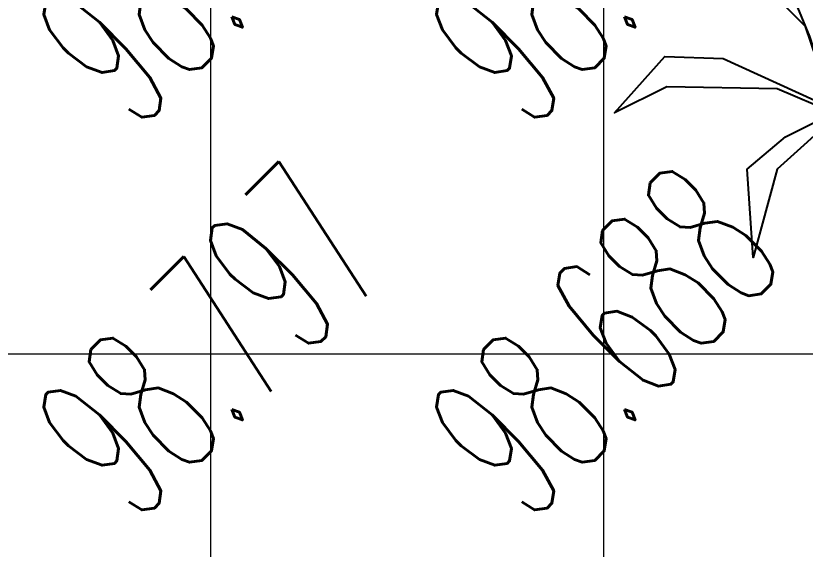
# Model space of a CAD drawing. Header units: millimetres. Extents: x 684983 to 685377, y 990360 to 990509.
# Drawn here: x 685047.021 to 685051.041, y 990445.045 to 990447.762 of the extents above; entities that cross this region are included whole.
import ezdxf

# ---------------------------------------------------------------- set-up
doc = ezdxf.new("R2010")
doc.units = ezdxf.units.MM
doc.layers.add('grid', color=8, linetype='Continuous', lineweight=9)
doc.layers.add('GRID LEVELS', color=7, linetype='Continuous', lineweight=13)
doc.layers.add('SYMBOLS', color=7, linetype='Continuous')
doc.styles.get("Standard").update_dxf_attribs({"font": 'RomanS'})

# ---------------------------------------------------------------- blocks, each defined once
blk = doc.blocks.new('A$C11072AF8')
blk.add_hatch(color=3).paths.add_polyline_path([(0.7827, 0.03, 1), (0.7227, 0.03, 1)])
at = {"color": 3}
blk.add_line((0.7527, 0.03), (0.7578, 0.8082), dxfattribs=at)
blk.add_lwpolyline([(0.7538, 0.8315), (0.7578, 0.8627), (0.7578, 1.4423), (0.553, 1.2582), (0.4711, 0.9582), (0.4506, 1.2582), (0.5803, 1.3673), (0.7441, 1.4491), (0.553, 1.5309), (0.1775, 1.5377), (0, 1.4491), (0.1707, 1.64), (0.3687, 1.6332), (0.7441, 1.4627), (0.6486, 1.7423), (0.3687, 2.0219), (0.5803, 1.9059), (0.6622, 1.7082), (0.7441, 1.4559), (0.8397, 1.7491), (0.9489, 1.94), (1.1196, 2.015), (0.8397, 1.7218), (0.7373, 1.415), (1.0991, 1.6332), (1.3244, 1.6332), (1.5224, 1.4355), (1.3108, 1.5446), (0.9558, 1.5377), (0.7305, 1.4491), (0.9694, 1.34), (1.0513, 1.2377), (1.0445, 0.9173), (0.9489, 1.2446), (0.751, 1.4287), (0.7578, 0.8354), (0.7591, 0.8234)], dxfattribs=at)
blk.add_circle((0.7527, 0.03), 0.03, dxfattribs=at)
blk = doc.blocks.new('A$C0CA14312')
blk.add_blockref('A$C11072AF8', (0, 0))
blk = doc.blocks.new('CCONUT')
at = {"xscale": 0.6000000000000001, "yscale": 0.6000000000000001, "zscale": 0.6000000000000001}
blk.add_blockref('A$C0CA14312', (-0.4516, -0.018), dxfattribs=at)

msp = doc.modelspace()

# ---------------------------------------------------------------- linework, layer by layer
at = {"layer": 'grid'}
for p, q in [((685048.0136, 990509.1548), (685048.0136, 990370.8996)), ((685050.0136, 990509.1548), (685050.0136, 990370.8996)), ((685085.1957, 990446.0381), (684982.7636, 990446.0381))]:
    msp.add_line(p, q, dxfattribs=at)

# ---------------------------------------------------------------- block references
at = {"layer": 'SYMBOLS', "ltscale": 10, "xscale": 2.5, "yscale": 2.5, "zscale": 2.5}
msp.add_blockref('CCONUT', (685051.199, 990445.139, 98.452), dxfattribs=at)

# ---------------------------------------------------------------- texts
at = {"layer": 'GRID LEVELS', "width": 0.5}
for s, p in [('98.725', (685047.63, 990447.1578, 98.7251)), ('98.672', (685049.63, 990447.1578, 98.6721)), ('98.797', (685047.63, 990445.1578, 98.7969)), ('98.688', (685049.63, 990445.1578, 98.6883))]:
    msp.add_text(s, height=0.8, rotation=45, dxfattribs=at).set_placement(p)

doc.saveas('drawing.dxf')
